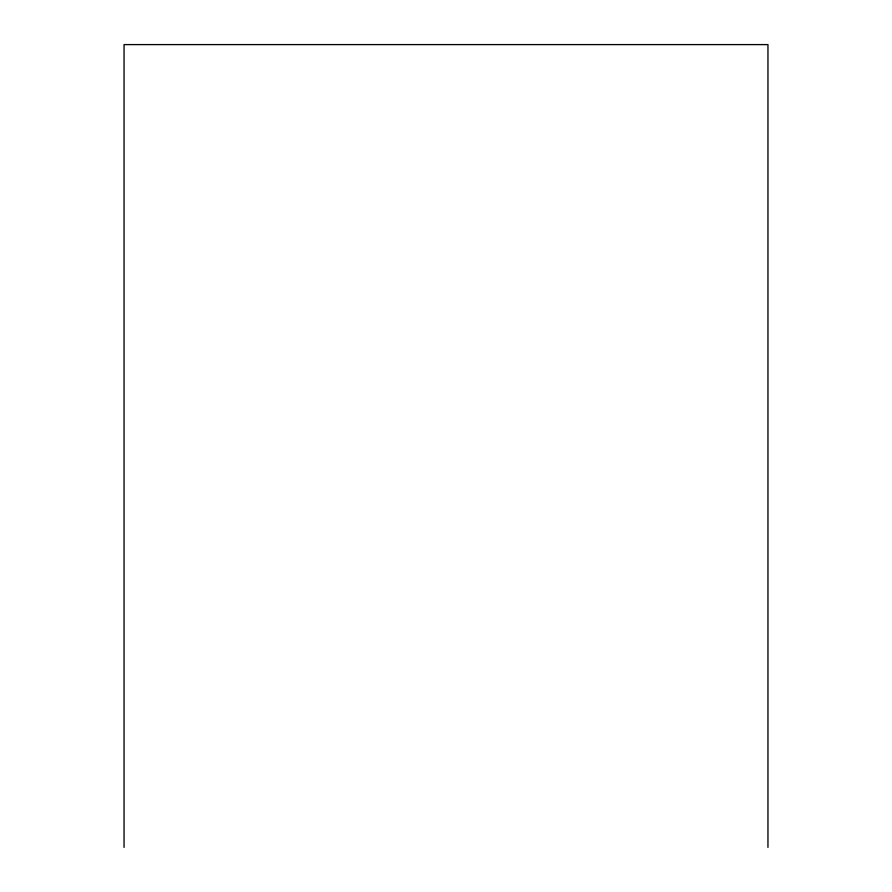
<?xml version="1.0" encoding="UTF-8"?>
<svg xmlns="http://www.w3.org/2000/svg" width="892" height="892" viewBox="0 0 892 892"><rect width="100%" height="100%" fill="white"/><g stroke="black" fill="none" stroke-linecap="round" stroke-linejoin="round"><path stroke-width="1.34" d="M767.956 847.4L767.956 44.6L124.044 44.6L124.044 847.4"/></g></svg>
